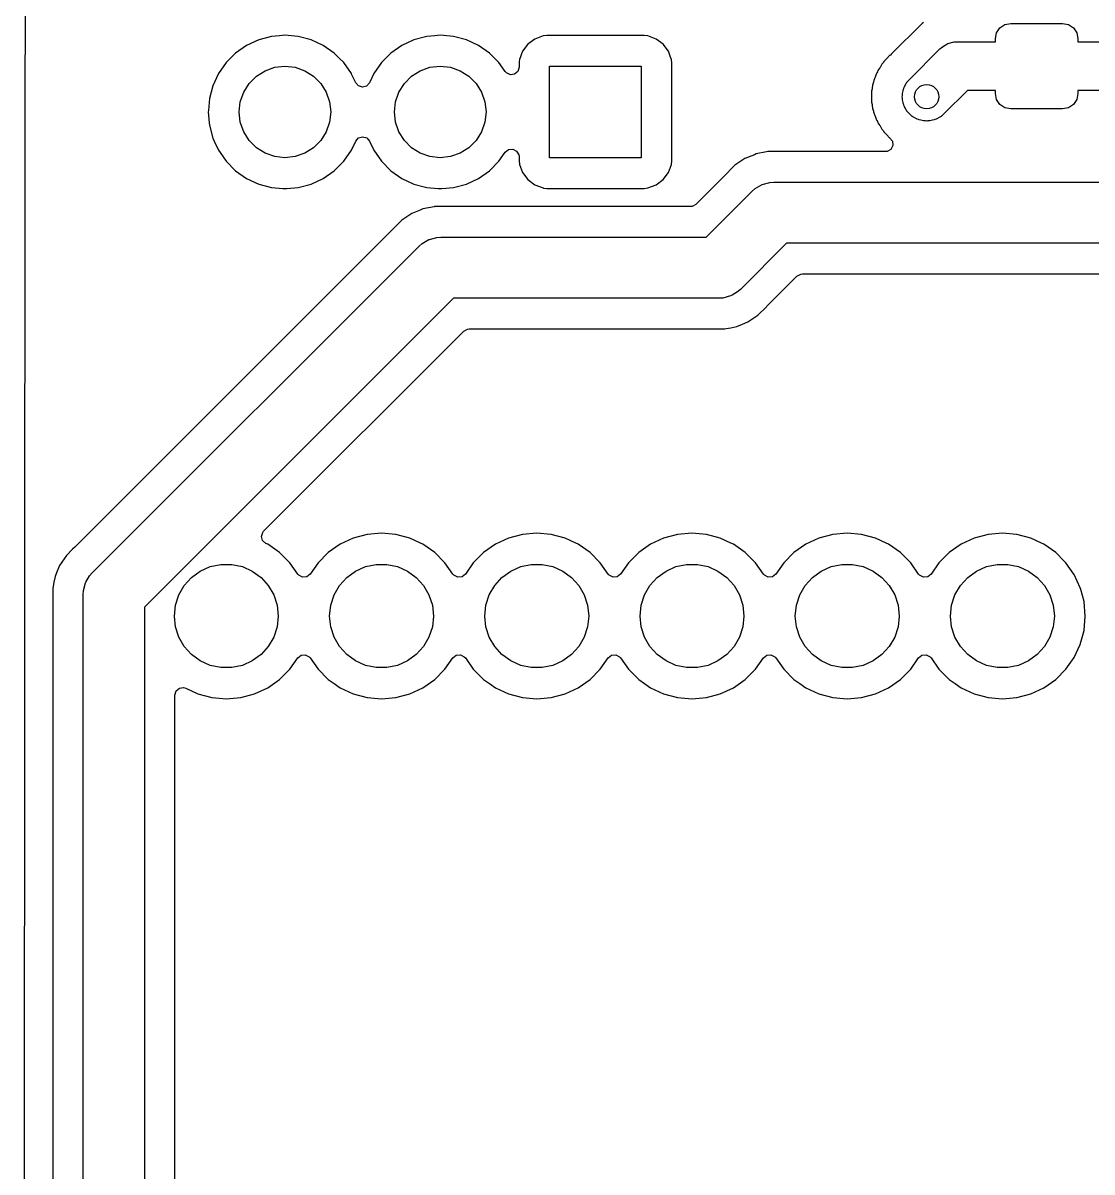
# Model space of a CAD drawing. Extents: x 0.52 to 4.07, y -3.31 to -0.61.
# Drawn here: x 0.516 to 1.205, y -1.854 to -1.114 of the extents above; entities that cross this region are included whole.
import ezdxf

# ---------------------------------------------------------------- set-up
doc = ezdxf.new("R2010")
doc.units = 0
doc.header["$MEASUREMENT"] = 0
doc.layers.add('BLACK', color=7, linetype='CONTINUOUS')

msp = doc.modelspace()

# ---------------------------------------------------------------- linework, layer by layer
at = {"layer": 'BLACK', "linetype": 'CONTINUOUS'}
for p, q in [((0.51778, -1.17126), (0.51792, -0.97126)), ((1.09551, -1.11419), (1.0756, -1.1341)), ((1.09628, -1.11368), (1.09551, -1.11419)), ((1.14347, -1.12025), (1.1456, -1.11706)), ((1.1456, -1.11706), (1.14879, -1.11492)), ((1.14879, -1.11492), (1.15256, -1.11417)), ((1.15256, -1.11417), (1.18602, -1.11417)), ((1.18602, -1.11417), (1.18979, -1.11492)), ((1.18979, -1.11492), (1.19298, -1.11706)), ((1.19298, -1.11706), (1.19512, -1.12025)), ((0.66814, -1.12482), (0.66033, -1.12846)), ((0.67646, -1.12259), (0.66814, -1.12482)), ((0.66814, -1.12482), (0.66814, -1.12482)), ((0.68156, -1.12214), (0.67646, -1.12259)), ((0.67646, -1.12259), (0.67646, -1.12259)), ((0.68504, -1.12184), (0.68156, -1.12214)), ((0.69362, -1.12259), (0.68504, -1.12184)), ((0.68504, -1.12184), (0.68504, -1.12184)), ((0.70194, -1.12482), (0.69362, -1.12259)), ((0.70556, -1.12651), (0.70194, -1.12482)), ((0.70194, -1.12482), (0.70194, -1.12482)), ((0.70194, -1.12482), (0.70194, -1.12482)), ((0.76814, -1.12482), (0.76033, -1.12846)), ((0.77646, -1.12259), (0.76814, -1.12482)), ((0.76814, -1.12482), (0.76814, -1.12482)), ((0.78156, -1.12214), (0.77646, -1.12259)), ((0.77646, -1.12259), (0.77646, -1.12259)), ((0.78504, -1.12184), (0.78156, -1.12214)), ((0.79362, -1.12259), (0.78504, -1.12184)), ((0.78504, -1.12184), (0.78504, -1.12184)), ((0.80194, -1.12482), (0.79362, -1.12259)), ((0.80556, -1.12651), (0.80194, -1.12482)), ((0.80194, -1.12482), (0.80194, -1.12482)), ((0.80194, -1.12482), (0.80194, -1.12482)), ((0.84597, -1.12426), (0.84144, -1.12766)), ((0.85128, -1.12228), (0.84597, -1.12426)), ((0.84597, -1.12426), (0.84597, -1.12426)), ((0.85363, -1.12203), (0.85128, -1.12228)), ((0.91645, -1.12203), (0.85363, -1.12203)), ((0.85363, -1.12203), (0.85363, -1.12203)), ((0.9188, -1.12228), (0.91645, -1.12203)), ((0.91645, -1.12203), (0.91645, -1.12203)), ((0.91645, -1.12203), (0.91645, -1.12203)), ((0.91645, -1.12203), (0.91645, -1.12203)), ((0.92411, -1.12426), (0.9188, -1.12228)), ((0.9188, -1.12228), (0.9188, -1.12228)), ((0.92864, -1.12766), (0.92411, -1.12426)), ((0.92411, -1.12426), (0.92411, -1.12426)), ((1.14272, -1.12402), (1.14347, -1.12025)), ((1.14272, -1.12598), (1.14272, -1.12402)), ((1.19512, -1.12025), (1.19587, -1.12402)), ((1.19587, -1.12402), (1.19587, -1.12598)), ((0.66033, -1.12846), (0.65327, -1.1334)), ((0.66033, -1.12846), (0.66033, -1.12846)), ((0.70975, -1.12846), (0.70556, -1.12651)), ((0.71681, -1.1334), (0.70975, -1.12846)), ((0.70975, -1.12846), (0.70975, -1.12846)), ((0.70975, -1.12846), (0.70975, -1.12846)), ((0.76033, -1.12846), (0.75327, -1.1334)), ((0.76033, -1.12846), (0.76033, -1.12846)), ((0.80975, -1.12846), (0.80556, -1.12651)), ((0.81681, -1.1334), (0.80975, -1.12846)), ((0.80975, -1.12846), (0.80975, -1.12846)), ((0.80975, -1.12846), (0.80975, -1.12846)), ((0.83804, -1.13219), (0.83606, -1.1375)), ((0.84144, -1.12766), (0.83804, -1.13219)), ((0.83804, -1.13219), (0.83804, -1.13219)), ((0.84144, -1.12766), (0.84144, -1.12766)), ((0.93204, -1.13219), (0.92864, -1.12766)), ((0.92864, -1.12766), (0.92864, -1.12766)), ((0.93343, -1.13591), (0.93204, -1.13219)), ((0.93204, -1.13219), (0.93204, -1.13219)), ((1.08729, -1.15028), (1.10697, -1.1306)), ((1.10697, -1.1306), (1.10852, -1.12924)), ((1.10852, -1.12924), (1.11208, -1.12718)), ((1.11208, -1.12718), (1.11605, -1.12612)), ((1.11605, -1.12612), (1.11811, -1.12598)), ((1.11811, -1.12598), (1.14272, -1.12598)), ((1.19587, -1.12598), (1.22931, -1.12598)), ((0.64718, -1.13949), (0.64224, -1.14655)), ((0.65327, -1.1334), (0.64718, -1.13949)), ((0.71998, -1.13658), (0.71681, -1.1334)), ((0.7229, -1.13949), (0.71998, -1.13658)), ((0.72784, -1.14655), (0.7229, -1.13949)), ((0.74718, -1.13949), (0.74224, -1.14655)), ((0.75327, -1.1334), (0.74718, -1.13949)), ((0.81998, -1.13658), (0.81681, -1.1334)), ((0.8229, -1.13949), (0.81998, -1.13658)), ((0.82693, -1.14525), (0.8229, -1.13949)), ((0.83592, -1.13882), (0.83581, -1.13985)), ((0.83581, -1.13985), (0.83581, -1.13985)), ((0.83581, -1.13985), (0.83581, -1.14245)), ((0.83606, -1.1375), (0.83592, -1.13882)), ((0.93402, -1.1375), (0.93343, -1.13591)), ((0.93427, -1.13985), (0.93402, -1.1375)), ((0.93427, -1.20267), (0.93427, -1.13985)), ((1.07013, -1.13986), (1.06959, -1.14046)), ((1.07056, -1.1393), (1.07013, -1.13986)), ((1.07089, -1.13882), (1.07056, -1.1393)), ((1.07261, -1.13709), (1.07089, -1.13882)), ((1.07089, -1.13882), (1.07089, -1.13882)), ((1.07279, -1.13691), (1.07261, -1.13709)), ((1.07457, -1.13493), (1.07279, -1.13691)), ((1.07502, -1.1346), (1.07457, -1.13493)), ((1.07457, -1.13493), (1.07457, -1.13493)), ((1.0756, -1.1341), (1.07502, -1.1346)), ((0.64224, -1.14655), (0.6386, -1.15436)), ((0.64224, -1.14655), (0.64224, -1.14655)), ((0.66663, -1.14817), (0.67223, -1.14466)), ((0.67223, -1.14466), (0.67847, -1.14247)), ((0.67847, -1.14247), (0.68504, -1.14173)), ((0.68504, -1.14173), (0.69161, -1.14247)), ((0.69161, -1.14247), (0.69785, -1.14466)), ((0.69785, -1.14466), (0.70345, -1.14817)), ((0.72816, -1.14724), (0.72784, -1.14655)), ((0.72784, -1.14655), (0.72784, -1.14655)), ((0.72784, -1.14655), (0.72784, -1.14655)), ((0.73061, -1.1525), (0.72816, -1.14724)), ((0.74224, -1.14655), (0.73946, -1.1525)), ((0.74224, -1.14655), (0.74224, -1.14655)), ((0.76663, -1.14817), (0.77223, -1.14466)), ((0.77223, -1.14466), (0.77847, -1.14247)), ((0.77847, -1.14247), (0.78504, -1.14173)), ((0.78504, -1.14173), (0.79161, -1.14247)), ((0.79161, -1.14247), (0.79785, -1.14466)), ((0.79785, -1.14466), (0.80345, -1.14817)), ((0.82773, -1.14614), (0.82693, -1.14525)), ((0.83023, -1.14728), (0.82773, -1.14614)), ((0.83295, -1.14689), (0.83023, -1.14728)), ((0.83503, -1.14509), (0.83295, -1.14689)), ((0.83581, -1.14245), (0.83503, -1.14509)), ((0.85551, -1.20079), (0.85551, -1.14173)), ((0.85551, -1.14173), (0.91457, -1.14173)), ((0.91457, -1.14173), (0.91457, -1.20079)), ((1.06586, -1.14692), (1.0652, -1.14895)), ((1.0664, -1.14598), (1.06586, -1.14692)), ((1.06586, -1.14692), (1.06586, -1.14692)), ((1.06668, -1.14541), (1.0664, -1.14598)), ((1.06701, -1.14462), (1.06668, -1.14541)), ((1.06821, -1.14282), (1.06701, -1.14462)), ((1.06838, -1.14255), (1.06821, -1.14282)), ((1.06959, -1.14046), (1.06838, -1.14255)), ((1.06959, -1.14046), (1.06959, -1.14046)), ((0.6386, -1.15436), (0.63637, -1.16268)), ((0.6386, -1.15436), (0.6386, -1.15436)), ((0.65844, -1.15845), (0.66195, -1.15285)), ((0.66195, -1.15285), (0.66663, -1.14817)), ((0.70345, -1.14817), (0.70812, -1.15285)), ((0.70812, -1.15285), (0.71164, -1.15845)), ((0.73237, -1.15453), (0.73061, -1.1525)), ((0.735, -1.15532), (0.73237, -1.15453)), ((0.73765, -1.15457), (0.735, -1.15532)), ((0.73946, -1.1525), (0.73765, -1.15457)), ((0.75844, -1.15845), (0.76195, -1.15285)), ((0.76195, -1.15285), (0.76663, -1.14817)), ((0.80345, -1.14817), (0.80812, -1.15285)), ((0.80812, -1.15285), (0.81164, -1.15845)), ((1.06356, -1.15401), (1.06336, -1.15587)), ((1.06397, -1.15272), (1.06356, -1.15401)), ((1.06356, -1.15401), (1.06356, -1.15401)), ((1.06412, -1.15217), (1.06397, -1.15272)), ((1.06433, -1.15108), (1.06412, -1.15217)), ((1.06506, -1.14931), (1.06433, -1.15108)), ((1.06433, -1.15108), (1.06433, -1.15108)), ((1.0652, -1.14895), (1.06506, -1.14931)), ((1.08388, -1.15539), (1.08526, -1.15299)), ((1.08526, -1.15299), (1.08568, -1.15216)), ((1.08568, -1.15216), (1.08582, -1.15203)), ((1.08582, -1.15203), (1.08593, -1.15183)), ((1.08593, -1.15183), (1.08729, -1.15028)), ((0.65625, -1.16469), (0.65844, -1.15845)), ((0.71164, -1.15845), (0.71383, -1.16469)), ((0.75625, -1.16469), (0.75844, -1.15845)), ((0.81164, -1.15845), (0.81383, -1.16469)), ((1.06295, -1.15981), (1.06278, -1.16142)), ((1.06278, -1.16142), (1.06295, -1.16302)), ((1.06297, -1.1593), (1.06295, -1.15981)), ((1.06329, -1.15631), (1.06297, -1.15793)), ((1.06297, -1.15793), (1.06297, -1.1593)), ((1.06336, -1.15587), (1.06329, -1.15631)), ((1.08268, -1.16142), (1.08281, -1.16057)), ((1.08281, -1.16227), (1.08268, -1.16142)), ((1.08281, -1.15936), (1.08328, -1.15762)), ((1.08281, -1.16057), (1.08281, -1.15936)), ((1.08281, -1.16347), (1.08281, -1.16227)), ((1.08328, -1.15762), (1.08345, -1.15655)), ((1.08345, -1.15655), (1.08369, -1.15607)), ((1.08369, -1.15607), (1.08388, -1.15539)), ((1.12463, -1.15748), (1.10956, -1.17255)), ((1.14272, -1.15748), (1.12463, -1.15748)), ((1.14272, -1.15945), (1.14272, -1.15748)), ((1.14347, -1.16322), (1.14272, -1.15945)), ((1.19587, -1.15945), (1.19512, -1.16322)), ((1.22835, -1.15748), (1.19587, -1.15748)), ((1.19587, -1.15748), (1.19587, -1.15945)), ((0.63637, -1.16268), (0.6357, -1.17038)), ((0.63637, -1.16268), (0.63637, -1.16268)), ((0.65551, -1.17126), (0.65625, -1.16469)), ((0.71383, -1.16469), (0.71457, -1.17126)), ((0.75551, -1.17126), (0.75625, -1.16469)), ((0.81383, -1.16469), (0.81457, -1.17126)), ((1.06295, -1.16302), (1.06297, -1.16353)), ((1.06297, -1.16353), (1.06297, -1.16491)), ((1.06297, -1.16491), (1.06329, -1.16652)), ((1.06329, -1.16652), (1.06336, -1.16696)), ((1.06336, -1.16696), (1.06341, -1.16741)), ((1.06341, -1.16741), (1.06356, -1.16883)), ((1.06356, -1.16883), (1.06362, -1.16904)), ((1.06362, -1.16904), (1.06397, -1.17011)), ((1.08328, -1.16521), (1.08281, -1.16347)), ((1.08345, -1.16628), (1.08328, -1.16521)), ((1.08369, -1.16677), (1.08345, -1.16628)), ((1.08388, -1.16744), (1.08369, -1.16677)), ((1.08526, -1.16985), (1.08388, -1.16744)), ((1.08568, -1.17067), (1.08526, -1.16985)), ((1.1456, -1.16641), (1.14347, -1.16322)), ((1.14879, -1.16854), (1.1456, -1.16641)), ((1.15256, -1.16929), (1.14879, -1.16854)), ((1.18602, -1.16929), (1.15256, -1.16929)), ((1.18979, -1.16854), (1.18602, -1.16929)), ((1.19298, -1.16641), (1.18979, -1.16854)), ((1.19512, -1.16322), (1.19298, -1.16641)), ((0.51628, -3.30361), (0.51778, -1.17126)), ((0.6357, -1.17038), (0.63562, -1.17126)), ((0.63562, -1.17126), (0.63623, -1.17821)), ((0.65625, -1.17783), (0.65551, -1.17126)), ((0.71457, -1.17126), (0.71383, -1.17783)), ((0.75625, -1.17783), (0.75551, -1.17126)), ((0.81457, -1.17126), (0.81383, -1.17783)), ((1.06397, -1.17011), (1.06412, -1.17067)), ((1.06412, -1.17067), (1.06424, -1.17126)), ((1.06424, -1.17126), (1.06433, -1.17176)), ((1.06433, -1.17176), (1.06433, -1.17176)), ((1.06433, -1.17176), (1.06506, -1.17352)), ((1.06506, -1.17352), (1.0652, -1.17388)), ((1.0652, -1.17388), (1.06586, -1.17592)), ((1.06586, -1.17592), (1.0664, -1.17685)), ((1.0664, -1.17685), (1.06668, -1.17743)), ((1.08582, -1.17081), (1.08568, -1.17067)), ((1.08593, -1.171), (1.08582, -1.17081)), ((1.08884, -1.17391), (1.08593, -1.171)), ((1.08904, -1.17403), (1.08884, -1.17391)), ((1.08917, -1.17416), (1.08904, -1.17403)), ((1.08999, -1.17458), (1.08917, -1.17416)), ((1.0924, -1.17597), (1.08999, -1.17458)), ((1.09307, -1.17615), (1.0924, -1.17597)), ((1.09356, -1.17639), (1.09307, -1.17615)), ((1.09463, -1.17656), (1.09356, -1.17639)), ((1.09637, -1.17703), (1.09463, -1.17656)), ((1.09757, -1.17703), (1.09637, -1.17703)), ((1.09843, -1.17717), (1.09757, -1.17703)), ((1.09928, -1.17703), (1.09843, -1.17717)), ((1.10048, -1.17703), (1.09928, -1.17703)), ((1.10222, -1.17656), (1.10048, -1.17703)), ((1.10329, -1.17639), (1.10222, -1.17656)), ((1.10378, -1.17615), (1.10329, -1.17639)), ((1.10445, -1.17597), (1.10378, -1.17615)), ((1.10686, -1.17458), (1.10445, -1.17597)), ((1.10768, -1.17416), (1.10686, -1.17458)), ((1.10781, -1.17403), (1.10768, -1.17416)), ((1.10801, -1.17391), (1.10781, -1.17403)), ((1.10956, -1.17255), (1.10801, -1.17391)), ((0.63623, -1.17821), (0.63637, -1.17984)), ((0.63637, -1.17984), (0.63637, -1.17984)), ((0.63637, -1.17984), (0.6386, -1.18816)), ((0.65844, -1.18407), (0.65625, -1.17783)), ((0.66195, -1.18967), (0.65844, -1.18407)), ((0.71164, -1.18407), (0.70812, -1.18967)), ((0.71383, -1.17783), (0.71164, -1.18407)), ((0.75844, -1.18407), (0.75625, -1.17783)), ((0.76195, -1.18967), (0.75844, -1.18407)), ((0.81164, -1.18407), (0.80812, -1.18967)), ((0.81383, -1.17783), (0.81164, -1.18407)), ((1.06668, -1.17743), (1.06701, -1.17821)), ((1.06701, -1.17821), (1.06701, -1.17821)), ((1.06701, -1.17821), (1.06821, -1.18002)), ((1.06821, -1.18002), (1.06838, -1.18029)), ((1.06838, -1.18029), (1.06959, -1.18237)), ((1.06959, -1.18237), (1.07013, -1.18298)), ((1.07013, -1.18298), (1.07056, -1.18353)), ((1.07056, -1.18353), (1.07089, -1.18402)), ((1.07089, -1.18402), (1.07261, -1.18574)), ((0.6386, -1.18816), (0.6386, -1.18816)), ((0.6386, -1.18816), (0.6386, -1.18816)), ((0.6386, -1.18816), (0.63946, -1.19002)), ((0.63946, -1.19002), (0.64224, -1.19597)), ((0.66663, -1.19435), (0.66195, -1.18967)), ((0.70812, -1.18967), (0.70345, -1.19435)), ((0.72784, -1.19597), (0.73061, -1.19002)), ((0.73061, -1.19002), (0.73243, -1.18795)), ((0.73243, -1.18795), (0.73508, -1.1872)), ((0.73508, -1.1872), (0.73771, -1.18799)), ((0.73771, -1.18799), (0.73946, -1.19002)), ((0.73946, -1.19002), (0.74224, -1.19597)), ((0.76663, -1.19435), (0.76195, -1.18967)), ((0.80812, -1.18967), (0.80345, -1.19435)), ((1.07261, -1.18574), (1.07279, -1.18592)), ((1.07279, -1.18592), (1.07457, -1.18791)), ((1.07457, -1.18791), (1.0747, -1.188)), ((1.0747, -1.188), (1.07475, -1.18807)), ((1.07475, -1.18807), (1.07476, -1.18808)), ((1.07476, -1.18808), (1.07476, -1.18808)), ((1.07476, -1.18808), (1.07638, -1.19018)), ((1.07638, -1.19018), (1.07661, -1.19292)), ((0.64224, -1.19597), (0.64323, -1.19738)), ((0.64323, -1.19738), (0.64718, -1.20303)), ((0.67223, -1.19786), (0.66663, -1.19435)), ((0.67847, -1.20005), (0.67223, -1.19786)), ((0.69785, -1.19786), (0.69161, -1.20005)), ((0.70345, -1.19435), (0.69785, -1.19786)), ((0.7229, -1.20303), (0.72784, -1.19597)), ((0.74224, -1.19597), (0.74718, -1.20303)), ((0.77223, -1.19786), (0.76663, -1.19435)), ((0.77847, -1.20005), (0.77223, -1.19786)), ((0.79785, -1.19786), (0.79161, -1.20005)), ((0.80345, -1.19435), (0.79785, -1.19786)), ((0.8229, -1.20303), (0.82693, -1.19727)), ((0.82693, -1.19727), (0.82907, -1.19556)), ((0.82907, -1.19556), (0.83181, -1.19527)), ((0.83181, -1.19527), (0.83427, -1.19651)), ((0.83427, -1.19651), (0.83566, -1.19888)), ((0.83566, -1.19888), (0.83581, -1.20007)), ((0.98742, -1.1988), (0.98134, -1.20131)), ((0.98851, -1.19834), (0.98742, -1.1988)), ((0.98742, -1.1988), (0.98742, -1.1988)), ((0.99517, -1.19702), (0.98851, -1.19834)), ((0.98851, -1.19834), (0.98851, -1.19834)), ((0.99612, -1.19683), (0.99517, -1.19702)), ((0.99517, -1.19702), (0.99517, -1.19702)), ((1.07183, -1.19683), (0.99612, -1.19683)), ((1.07293, -1.1967), (1.07183, -1.19683)), ((1.07533, -1.19535), (1.07293, -1.1967)), ((1.07661, -1.19292), (1.07533, -1.19535)), ((0.64718, -1.20303), (0.65327, -1.20912)), ((0.68504, -1.20079), (0.67847, -1.20005)), ((0.69161, -1.20005), (0.68504, -1.20079)), ((0.71681, -1.20912), (0.7229, -1.20303)), ((0.74718, -1.20303), (0.75327, -1.20912)), ((0.78504, -1.20079), (0.77847, -1.20005)), ((0.79161, -1.20005), (0.78504, -1.20079)), ((0.81681, -1.20912), (0.8229, -1.20303)), ((0.83581, -1.20007), (0.83581, -1.20267)), ((0.83581, -1.20267), (0.83581, -1.20267)), ((0.83581, -1.20267), (0.83606, -1.20502)), ((0.83606, -1.20502), (0.83804, -1.21033)), ((0.91457, -1.20079), (0.85551, -1.20079)), ((0.93204, -1.21033), (0.93402, -1.20502)), ((0.93402, -1.20502), (0.93427, -1.20267)), ((0.97489, -1.20562), (0.97274, -1.20777)), ((0.98134, -1.20131), (0.97489, -1.20562)), ((0.98134, -1.20131), (0.98134, -1.20131)), ((0.65327, -1.20912), (0.66033, -1.21406)), ((0.66033, -1.21406), (0.66814, -1.2177)), ((0.70194, -1.2177), (0.70975, -1.21406)), ((0.70975, -1.21406), (0.71681, -1.20912)), ((0.75327, -1.20912), (0.76033, -1.21406)), ((0.76033, -1.21406), (0.76814, -1.2177)), ((0.80194, -1.2177), (0.80975, -1.21406)), ((0.80975, -1.21406), (0.81681, -1.20912)), ((0.83804, -1.21033), (0.83804, -1.21033)), ((0.83804, -1.21033), (0.84144, -1.21486)), ((0.92864, -1.21486), (0.93204, -1.21033)), ((0.9694, -1.21111), (0.94968, -1.23083)), ((0.97274, -1.20777), (0.9694, -1.21111)), ((0.9694, -1.21111), (0.9694, -1.21111)), ((0.66814, -1.2177), (0.67646, -1.21993)), ((0.67646, -1.21993), (0.68366, -1.22056)), ((0.68366, -1.22056), (0.68504, -1.22068)), ((0.68504, -1.22068), (0.68615, -1.22058)), ((0.68504, -1.22068), (0.68504, -1.22068)), ((0.68504, -1.22068), (0.68504, -1.22068)), ((0.68615, -1.22058), (0.69362, -1.21993)), ((0.69362, -1.21993), (0.70194, -1.2177)), ((0.76814, -1.2177), (0.77646, -1.21993)), ((0.77646, -1.21993), (0.78366, -1.22056)), ((0.78366, -1.22056), (0.78504, -1.22068)), ((0.78504, -1.22068), (0.78615, -1.22058)), ((0.78504, -1.22068), (0.78504, -1.22068)), ((0.78504, -1.22068), (0.78504, -1.22068)), ((0.78615, -1.22058), (0.79362, -1.21993)), ((0.79362, -1.21993), (0.80194, -1.2177)), ((0.84144, -1.21486), (0.84144, -1.21486)), ((0.84144, -1.21486), (0.84597, -1.21826)), ((0.84597, -1.21826), (0.84597, -1.21826)), ((0.84597, -1.21826), (0.85128, -1.22024)), ((0.85128, -1.22024), (0.85128, -1.22024)), ((0.85128, -1.22024), (0.85155, -1.22027)), ((0.85155, -1.22027), (0.85363, -1.22049)), ((0.85363, -1.22049), (0.91645, -1.22049)), ((0.91645, -1.22049), (0.9188, -1.22024)), ((0.9188, -1.22024), (0.92411, -1.21826)), ((0.92411, -1.21826), (0.92864, -1.21486)), ((0.98608, -1.2223), (0.98802, -1.2206)), ((0.98802, -1.2206), (0.99247, -1.21803)), ((0.98802, -1.2206), (0.98802, -1.2206)), ((0.99247, -1.21803), (0.99743, -1.2167)), ((0.99743, -1.2167), (1, -1.21654)), ((0.99743, -1.2167), (0.99743, -1.2167)), ((1, -1.21654), (1.22931, -1.21654)), ((0.95641, -1.25197), (0.98608, -1.2223)), ((0.77212, -1.2345), (0.7667, -1.23675)), ((0.77386, -1.23378), (0.77212, -1.2345)), ((0.77212, -1.2345), (0.77212, -1.2345)), ((0.78109, -1.23234), (0.77386, -1.23378)), ((0.77386, -1.23378), (0.77386, -1.23378)), ((0.78147, -1.23226), (0.78109, -1.23234)), ((0.78109, -1.23234), (0.78109, -1.23234)), ((0.94623, -1.23226), (0.78147, -1.23226)), ((0.94727, -1.23215), (0.94623, -1.23226)), ((0.94968, -1.23083), (0.94727, -1.23215)), ((0.75781, -1.24349), (0.75476, -1.24654)), ((0.76024, -1.24106), (0.75781, -1.24349)), ((0.76669, -1.23675), (0.76024, -1.24106)), ((0.7667, -1.23675), (0.76669, -1.23675)), ((0.75476, -1.24654), (0.54969, -1.45161)), ((0.75476, -1.24654), (0.75476, -1.24654)), ((0.56088, -1.46828), (0.77143, -1.25773)), ((0.77143, -1.25773), (0.77337, -1.25604)), ((0.77337, -1.25604), (0.77782, -1.25347)), ((0.77337, -1.25604), (0.77337, -1.25604)), ((0.77782, -1.25347), (0.77825, -1.25335)), ((0.77825, -1.25335), (0.78278, -1.25214)), ((0.78278, -1.25214), (0.78535, -1.25197)), ((0.78278, -1.25214), (0.78278, -1.25214)), ((0.78535, -1.25197), (0.95641, -1.25197)), ((1.00815, -1.25591), (0.97849, -1.28557)), ((1.15846, -1.25591), (1.00815, -1.25591)), ((1.19587, -1.25591), (1.15846, -1.25591)), ((1.22931, -1.25591), (1.19587, -1.25591)), ((0.99544, -1.29648), (1.01489, -1.27704)), ((1.01489, -1.27704), (1.0173, -1.27572)), ((1.0173, -1.27572), (1.01834, -1.27561)), ((1.01834, -1.27561), (1.1565, -1.27561)), ((1.1565, -1.27561), (1.21701, -1.27561)), ((0.97655, -1.28727), (0.97314, -1.28924)), ((0.97849, -1.28557), (0.97655, -1.28727)), ((0.97655, -1.28727), (0.97655, -1.28727)), ((0.79351, -1.29134), (0.59449, -1.49036)), ((0.96457, -1.29134), (0.79351, -1.29134)), ((0.96714, -1.29117), (0.96457, -1.29134)), ((0.9721, -1.28984), (0.96714, -1.29117)), ((0.96714, -1.29117), (0.96714, -1.29117)), ((0.97314, -1.28924), (0.9721, -1.28984)), ((0.98322, -1.30656), (0.98968, -1.30225)), ((0.98968, -1.30225), (0.99516, -1.29676)), ((0.99516, -1.29676), (0.99544, -1.29648)), ((0.99516, -1.29676), (0.99516, -1.29676)), ((0.99544, -1.29648), (0.99544, -1.29648)), ((0.96921, -1.31089), (0.97225, -1.31029)), ((0.97225, -1.31029), (0.97606, -1.30953)), ((0.97606, -1.30953), (0.97986, -1.30796)), ((0.97986, -1.30796), (0.98322, -1.30656)), ((0.67132, -1.44139), (0.80024, -1.31247)), ((0.80024, -1.31247), (0.80265, -1.31115)), ((0.80265, -1.31115), (0.80369, -1.31104)), ((0.80369, -1.31104), (0.96845, -1.31104)), ((0.96845, -1.31104), (0.96921, -1.31089)), ((0.66989, -1.44481), (0.67068, -1.44217)), ((0.67068, -1.44217), (0.67132, -1.44139)), ((0.73798, -1.4435), (0.72899, -1.44591)), ((0.74724, -1.44269), (0.73798, -1.4435)), ((0.73798, -1.4435), (0.73798, -1.4435)), ((0.75651, -1.4435), (0.74724, -1.44269)), ((0.74724, -1.44269), (0.74724, -1.44269)), ((0.7655, -1.44591), (0.75651, -1.4435)), ((0.75651, -1.4435), (0.75651, -1.4435)), ((0.83798, -1.4435), (0.82899, -1.44591)), ((0.84724, -1.44269), (0.83798, -1.4435)), ((0.83798, -1.4435), (0.83798, -1.4435)), ((0.85651, -1.4435), (0.84724, -1.44269)), ((0.84724, -1.44269), (0.84724, -1.44269)), ((0.8655, -1.44591), (0.85651, -1.4435)), ((0.85651, -1.4435), (0.85651, -1.4435)), ((0.93798, -1.4435), (0.92899, -1.44591)), ((0.94724, -1.44269), (0.93798, -1.4435)), ((0.93798, -1.4435), (0.93798, -1.4435)), ((0.95651, -1.4435), (0.94724, -1.44269)), ((0.94724, -1.44269), (0.94724, -1.44269)), ((0.9655, -1.44591), (0.95651, -1.4435)), ((0.95651, -1.4435), (0.95651, -1.4435)), ((1.03798, -1.4435), (1.02899, -1.44591)), ((1.04724, -1.44269), (1.03798, -1.4435)), ((1.03798, -1.4435), (1.03798, -1.4435)), ((1.05651, -1.4435), (1.04724, -1.44269)), ((1.04724, -1.44269), (1.04724, -1.44269)), ((1.0655, -1.44591), (1.05651, -1.4435)), ((1.05651, -1.4435), (1.05651, -1.4435)), ((1.13798, -1.4435), (1.12899, -1.44591)), ((1.14724, -1.44269), (1.13798, -1.4435)), ((1.13798, -1.4435), (1.13798, -1.4435)), ((1.15651, -1.4435), (1.14724, -1.44269)), ((1.14724, -1.44269), (1.14724, -1.44269)), ((1.1655, -1.44591), (1.15651, -1.4435)), ((1.15651, -1.4435), (1.15651, -1.4435)), ((0.67064, -1.44745), (0.66989, -1.44481)), ((0.67271, -1.44927), (0.67064, -1.44745)), ((0.67393, -1.44984), (0.67271, -1.44927)), ((0.68155, -1.45518), (0.67393, -1.44984)), ((0.67393, -1.44984), (0.67393, -1.44984)), ((0.72056, -1.44984), (0.71294, -1.45518)), ((0.72899, -1.44591), (0.72056, -1.44984)), ((0.72056, -1.44984), (0.72056, -1.44984)), ((0.72899, -1.44591), (0.72899, -1.44591)), ((0.77231, -1.44909), (0.7655, -1.44591)), ((0.7655, -1.44591), (0.7655, -1.44591)), ((0.7655, -1.44591), (0.7655, -1.44591)), ((0.77393, -1.44984), (0.77231, -1.44909)), ((0.78155, -1.45518), (0.77393, -1.44984)), ((0.77393, -1.44984), (0.77393, -1.44984)), ((0.82056, -1.44984), (0.81294, -1.45518)), ((0.82899, -1.44591), (0.82056, -1.44984)), ((0.82056, -1.44984), (0.82056, -1.44984)), ((0.82899, -1.44591), (0.82899, -1.44591)), ((0.87231, -1.44909), (0.8655, -1.44591)), ((0.8655, -1.44591), (0.8655, -1.44591)), ((0.8655, -1.44591), (0.8655, -1.44591)), ((0.87393, -1.44984), (0.87231, -1.44909)), ((0.88155, -1.45518), (0.87393, -1.44984)), ((0.87393, -1.44984), (0.87393, -1.44984)), ((0.92056, -1.44984), (0.91294, -1.45518)), ((0.92899, -1.44591), (0.92056, -1.44984)), ((0.92056, -1.44984), (0.92056, -1.44984)), ((0.92899, -1.44591), (0.92899, -1.44591)), ((0.97231, -1.44909), (0.9655, -1.44591)), ((0.9655, -1.44591), (0.9655, -1.44591)), ((0.9655, -1.44591), (0.9655, -1.44591)), ((0.97393, -1.44984), (0.97231, -1.44909)), ((0.98155, -1.45518), (0.97393, -1.44984)), ((0.97393, -1.44984), (0.97393, -1.44984)), ((1.02056, -1.44984), (1.01294, -1.45518)), ((1.02899, -1.44591), (1.02056, -1.44984)), ((1.02056, -1.44984), (1.02056, -1.44984)), ((1.02899, -1.44591), (1.02899, -1.44591)), ((1.07231, -1.44909), (1.0655, -1.44591)), ((1.0655, -1.44591), (1.0655, -1.44591)), ((1.0655, -1.44591), (1.0655, -1.44591)), ((1.07393, -1.44984), (1.07231, -1.44909)), ((1.08155, -1.45518), (1.07393, -1.44984)), ((1.07393, -1.44984), (1.07393, -1.44984)), ((1.12056, -1.44984), (1.11294, -1.45518)), ((1.12899, -1.44591), (1.12056, -1.44984)), ((1.12056, -1.44984), (1.12056, -1.44984)), ((1.12899, -1.44591), (1.12899, -1.44591)), ((1.17231, -1.44909), (1.1655, -1.44591)), ((1.1655, -1.44591), (1.1655, -1.44591)), ((1.1655, -1.44591), (1.1655, -1.44591)), ((1.17393, -1.44984), (1.17231, -1.44909)), ((1.18155, -1.45518), (1.17393, -1.44984)), ((1.17393, -1.44984), (1.17393, -1.44984)), ((0.54421, -1.45709), (0.5399, -1.46355)), ((0.54824, -1.45306), (0.54421, -1.45709)), ((0.54969, -1.45161), (0.54824, -1.45306)), ((0.54969, -1.45161), (0.54969, -1.45161)), ((0.68813, -1.46176), (0.68155, -1.45518)), ((0.68155, -1.45518), (0.68155, -1.45518)), ((0.71294, -1.45518), (0.70636, -1.46176)), ((0.78813, -1.46176), (0.78155, -1.45518)), ((0.78155, -1.45518), (0.78155, -1.45518)), ((0.81294, -1.45518), (0.80636, -1.46176)), ((0.88813, -1.46176), (0.88155, -1.45518)), ((0.88155, -1.45518), (0.88155, -1.45518)), ((0.91294, -1.45518), (0.90636, -1.46176)), ((0.98813, -1.46176), (0.98155, -1.45518)), ((0.98155, -1.45518), (0.98155, -1.45518)), ((1.01294, -1.45518), (1.00636, -1.46176)), ((1.08813, -1.46176), (1.08155, -1.45518)), ((1.08155, -1.45518), (1.08155, -1.45518)), ((1.11294, -1.45518), (1.10636, -1.46176)), ((1.18709, -1.46071), (1.18155, -1.45518)), ((1.18155, -1.45518), (1.18155, -1.45518)), ((0.5399, -1.46355), (0.53791, -1.46833)), ((0.63051, -1.46708), (0.6369, -1.46424)), ((0.6369, -1.46424), (0.64375, -1.46278)), ((0.64375, -1.46278), (0.65074, -1.46278)), ((0.65074, -1.46278), (0.65759, -1.46424)), ((0.65759, -1.46424), (0.66398, -1.46708)), ((0.69325, -1.46906), (0.68813, -1.46176)), ((0.70636, -1.46176), (0.70124, -1.46906)), ((0.73051, -1.46708), (0.7369, -1.46424)), ((0.7369, -1.46424), (0.74375, -1.46278)), ((0.74375, -1.46278), (0.75074, -1.46278)), ((0.75074, -1.46278), (0.75759, -1.46424)), ((0.75759, -1.46424), (0.76398, -1.46708)), ((0.79325, -1.46906), (0.78813, -1.46176)), ((0.80636, -1.46176), (0.80124, -1.46906)), ((0.83051, -1.46708), (0.8369, -1.46424)), ((0.8369, -1.46424), (0.84375, -1.46278)), ((0.84375, -1.46278), (0.85074, -1.46278)), ((0.85074, -1.46278), (0.85759, -1.46424)), ((0.85759, -1.46424), (0.86398, -1.46708)), ((0.89325, -1.46906), (0.88813, -1.46176)), ((0.90636, -1.46176), (0.90124, -1.46906)), ((0.93051, -1.46708), (0.9369, -1.46424)), ((0.9369, -1.46424), (0.94375, -1.46278)), ((0.94375, -1.46278), (0.95074, -1.46278)), ((0.95074, -1.46278), (0.95759, -1.46424)), ((0.95759, -1.46424), (0.96398, -1.46708)), ((0.99325, -1.46906), (0.98813, -1.46176)), ((1.00636, -1.46176), (1.00124, -1.46906)), ((1.03051, -1.46708), (1.0369, -1.46424)), ((1.0369, -1.46424), (1.04375, -1.46278)), ((1.04375, -1.46278), (1.05074, -1.46278)), ((1.05074, -1.46278), (1.05759, -1.46424)), ((1.05759, -1.46424), (1.06398, -1.46708)), ((1.09325, -1.46906), (1.08813, -1.46176)), ((1.10636, -1.46176), (1.10124, -1.46906)), ((1.13051, -1.46708), (1.1369, -1.46424)), ((1.1369, -1.46424), (1.14375, -1.46278)), ((1.14375, -1.46278), (1.15074, -1.46278)), ((1.15074, -1.46278), (1.15759, -1.46424)), ((1.15759, -1.46424), (1.16398, -1.46708)), ((1.18813, -1.46176), (1.18709, -1.46071)), ((1.19326, -1.46909), (1.18813, -1.46176)), ((0.53693, -1.47071), (0.53621, -1.4743)), ((0.53791, -1.46833), (0.53693, -1.47071)), ((0.53693, -1.47071), (0.53693, -1.47071)), ((0.55683, -1.4743), (0.55919, -1.47022)), ((0.55919, -1.47022), (0.56088, -1.46828)), ((0.55919, -1.47022), (0.55919, -1.47022)), ((0.62017, -1.47639), (0.62485, -1.47119)), ((0.62485, -1.47119), (0.63051, -1.46708)), ((0.66398, -1.46708), (0.66964, -1.47119)), ((0.66964, -1.47119), (0.67432, -1.47639)), ((0.6939, -1.46982), (0.69325, -1.46906)), ((0.69636, -1.47106), (0.6939, -1.46982)), ((0.69909, -1.47078), (0.69636, -1.47106)), ((0.70124, -1.46906), (0.69909, -1.47078)), ((0.72017, -1.47639), (0.72485, -1.47119)), ((0.72485, -1.47119), (0.73051, -1.46708)), ((0.76398, -1.46708), (0.76964, -1.47119)), ((0.76964, -1.47119), (0.77432, -1.47639)), ((0.7939, -1.46982), (0.79325, -1.46906)), ((0.79636, -1.47106), (0.7939, -1.46982)), ((0.79909, -1.47078), (0.79636, -1.47106)), ((0.80124, -1.46906), (0.79909, -1.47078)), ((0.82017, -1.47639), (0.82485, -1.47119)), ((0.82485, -1.47119), (0.83051, -1.46708)), ((0.86398, -1.46708), (0.86964, -1.47119)), ((0.86964, -1.47119), (0.87432, -1.47639)), ((0.8939, -1.46982), (0.89325, -1.46906)), ((0.89636, -1.47106), (0.8939, -1.46982)), ((0.89909, -1.47078), (0.89636, -1.47106)), ((0.90124, -1.46906), (0.89909, -1.47078)), ((0.92017, -1.47639), (0.92485, -1.47119)), ((0.92485, -1.47119), (0.93051, -1.46708)), ((0.96398, -1.46708), (0.96964, -1.47119)), ((0.96964, -1.47119), (0.97432, -1.47639)), ((0.9939, -1.46982), (0.99325, -1.46906)), ((0.99636, -1.47106), (0.9939, -1.46982)), ((0.99909, -1.47078), (0.99636, -1.47106)), ((1.00124, -1.46906), (0.99909, -1.47078)), ((1.02017, -1.47639), (1.02485, -1.47119)), ((1.02485, -1.47119), (1.03051, -1.46708)), ((1.06398, -1.46708), (1.06964, -1.47119)), ((1.06964, -1.47119), (1.07432, -1.47639)), ((1.0939, -1.46982), (1.09325, -1.46906)), ((1.09636, -1.47106), (1.0939, -1.46982)), ((1.09909, -1.47078), (1.09636, -1.47106)), ((1.10124, -1.46906), (1.09909, -1.47078)), ((1.12017, -1.47639), (1.12485, -1.47119)), ((1.12485, -1.47119), (1.13051, -1.46708)), ((1.16398, -1.46708), (1.16964, -1.47119)), ((1.16964, -1.47119), (1.17432, -1.47639)), ((1.19347, -1.46938), (1.19326, -1.46909)), ((1.1974, -1.47781), (1.19347, -1.46938)), ((0.53621, -1.4743), (0.53541, -1.47832)), ((0.53541, -1.47832), (0.53541, -3.22435)), ((0.53621, -1.4743), (0.53621, -1.4743)), ((0.55512, -1.4822), (0.55529, -1.47963)), ((0.55529, -1.47963), (0.55662, -1.47467)), ((0.55529, -1.47963), (0.55529, -1.47963)), ((0.55662, -1.47467), (0.55683, -1.4743)), ((0.61667, -1.48245), (0.62017, -1.47639)), ((0.67432, -1.47639), (0.67782, -1.48245)), ((0.71667, -1.48245), (0.72017, -1.47639)), ((0.77432, -1.47639), (0.77782, -1.48245)), ((0.81667, -1.48245), (0.82017, -1.47639)), ((0.87432, -1.47639), (0.87782, -1.48245)), ((0.91667, -1.48245), (0.92017, -1.47639)), ((0.97432, -1.47639), (0.97782, -1.48245)), ((1.01667, -1.48245), (1.02017, -1.47639)), ((1.07432, -1.47639), (1.07782, -1.48245)), ((1.11667, -1.48245), (1.12017, -1.47639)), ((1.17432, -1.47639), (1.17782, -1.48245)), ((1.1977, -1.47894), (1.1974, -1.47781)), ((1.1974, -1.47781), (1.1974, -1.47781)), ((1.1974, -1.47781), (1.1974, -1.47781)), ((1.19981, -1.48679), (1.1977, -1.47894)), ((0.55512, -3.22047), (0.55512, -1.4822)), ((0.61451, -1.48911), (0.61667, -1.48245)), ((0.67782, -1.48245), (0.67998, -1.48911)), ((0.71451, -1.48911), (0.71667, -1.48245)), ((0.77782, -1.48245), (0.77998, -1.48911)), ((0.81451, -1.48911), (0.81667, -1.48245)), ((0.87782, -1.48245), (0.87998, -1.48911)), ((0.91451, -1.48911), (0.91667, -1.48245)), ((0.97782, -1.48245), (0.97998, -1.48911)), ((1.01451, -1.48911), (1.01667, -1.48245)), ((1.07782, -1.48245), (1.07998, -1.48911)), ((1.11451, -1.48911), (1.11667, -1.48245)), ((1.17782, -1.48245), (1.17998, -1.48911)), ((1.20062, -1.49606), (1.19981, -1.48679)), ((0.59449, -1.49036), (0.59449, -3.21232)), ((0.61378, -1.49606), (0.61451, -1.48911)), ((0.67998, -1.48911), (0.68071, -1.49606)), ((0.71378, -1.49606), (0.71451, -1.48911)), ((0.77998, -1.48911), (0.78071, -1.49606)), ((0.81378, -1.49606), (0.81451, -1.48911)), ((0.87998, -1.48911), (0.88071, -1.49606)), ((0.91378, -1.49606), (0.91451, -1.48911)), ((0.97998, -1.48911), (0.98071, -1.49606)), ((1.01378, -1.49606), (1.01451, -1.48911)), ((1.07998, -1.48911), (1.08071, -1.49606)), ((1.11378, -1.49606), (1.11451, -1.48911)), ((1.17998, -1.48911), (1.18071, -1.49606)), ((0.61451, -1.50302), (0.61378, -1.49606)), ((0.61667, -1.50967), (0.61451, -1.50302)), ((0.67998, -1.50302), (0.67782, -1.50967)), ((0.68071, -1.49606), (0.67998, -1.50302)), ((0.71451, -1.50302), (0.71378, -1.49606)), ((0.71667, -1.50967), (0.71451, -1.50302)), ((0.77998, -1.50302), (0.77782, -1.50967)), ((0.78071, -1.49606), (0.77998, -1.50302)), ((0.81451, -1.50302), (0.81378, -1.49606)), ((0.81667, -1.50967), (0.81451, -1.50302)), ((0.87998, -1.50302), (0.87782, -1.50967)), ((0.88071, -1.49606), (0.87998, -1.50302)), ((0.91451, -1.50302), (0.91378, -1.49606)), ((0.91667, -1.50967), (0.91451, -1.50302)), ((0.97998, -1.50302), (0.97782, -1.50967)), ((0.98071, -1.49606), (0.97998, -1.50302)), ((1.01451, -1.50302), (1.01378, -1.49606)), ((1.01667, -1.50967), (1.01451, -1.50302)), ((1.07998, -1.50302), (1.07782, -1.50967)), ((1.08071, -1.49606), (1.07998, -1.50302)), ((1.11451, -1.50302), (1.11378, -1.49606)), ((1.11667, -1.50967), (1.11451, -1.50302)), ((1.17998, -1.50302), (1.17782, -1.50967)), ((1.18071, -1.49606), (1.17998, -1.50302)), ((1.19981, -1.50533), (1.20062, -1.49606)), ((0.62017, -1.51573), (0.61667, -1.50967)), ((0.67782, -1.50967), (0.67432, -1.51573)), ((0.72017, -1.51573), (0.71667, -1.50967)), ((0.77782, -1.50967), (0.77432, -1.51573)), ((0.82017, -1.51573), (0.81667, -1.50967)), ((0.87782, -1.50967), (0.87432, -1.51573)), ((0.92017, -1.51573), (0.91667, -1.50967)), ((0.97782, -1.50967), (0.97432, -1.51573)), ((1.02017, -1.51573), (1.01667, -1.50967)), ((1.07782, -1.50967), (1.07432, -1.51573)), ((1.12017, -1.51573), (1.11667, -1.50967)), ((1.17782, -1.50967), (1.17432, -1.51573)), ((1.1974, -1.51432), (1.19981, -1.50533)), ((0.62485, -1.52093), (0.62017, -1.51573)), ((0.67432, -1.51573), (0.66964, -1.52093)), ((0.72485, -1.52093), (0.72017, -1.51573)), ((0.77432, -1.51573), (0.76964, -1.52093)), ((0.82485, -1.52093), (0.82017, -1.51573)), ((0.87432, -1.51573), (0.86964, -1.52093)), ((0.92485, -1.52093), (0.92017, -1.51573)), ((0.97432, -1.51573), (0.96964, -1.52093)), ((1.02485, -1.52093), (1.02017, -1.51573)), ((1.07432, -1.51573), (1.06964, -1.52093)), ((1.12485, -1.52093), (1.12017, -1.51573)), ((1.17432, -1.51573), (1.16964, -1.52093)), ((1.19347, -1.52275), (1.1974, -1.51432)), ((0.63051, -1.52504), (0.62485, -1.52093)), ((0.6369, -1.52789), (0.63051, -1.52504)), ((0.66398, -1.52504), (0.65759, -1.52789)), ((0.66964, -1.52093), (0.66398, -1.52504)), ((0.68813, -1.53037), (0.69325, -1.52306)), ((0.69325, -1.52306), (0.69539, -1.52135)), ((0.69539, -1.52135), (0.69813, -1.52106)), ((0.69813, -1.52106), (0.70058, -1.5223)), ((0.70058, -1.5223), (0.70124, -1.52306)), ((0.70124, -1.52306), (0.70636, -1.53037)), ((0.73051, -1.52504), (0.72485, -1.52093)), ((0.7369, -1.52789), (0.73051, -1.52504)), ((0.76398, -1.52504), (0.75759, -1.52789)), ((0.76964, -1.52093), (0.76398, -1.52504)), ((0.78813, -1.53037), (0.79325, -1.52306)), ((0.79325, -1.52306), (0.79539, -1.52135)), ((0.79539, -1.52135), (0.79813, -1.52106)), ((0.79813, -1.52106), (0.80058, -1.5223)), ((0.80058, -1.5223), (0.80124, -1.52306)), ((0.80124, -1.52306), (0.80636, -1.53037)), ((0.83051, -1.52504), (0.82485, -1.52093)), ((0.8369, -1.52789), (0.83051, -1.52504)), ((0.86398, -1.52504), (0.85759, -1.52789)), ((0.86964, -1.52093), (0.86398, -1.52504)), ((0.88813, -1.53037), (0.89325, -1.52306)), ((0.89325, -1.52306), (0.89539, -1.52135)), ((0.89539, -1.52135), (0.89813, -1.52106)), ((0.89813, -1.52106), (0.90058, -1.5223)), ((0.90058, -1.5223), (0.90124, -1.52306)), ((0.90124, -1.52306), (0.90636, -1.53037)), ((0.93051, -1.52504), (0.92485, -1.52093)), ((0.9369, -1.52789), (0.93051, -1.52504)), ((0.96398, -1.52504), (0.95759, -1.52789)), ((0.96964, -1.52093), (0.96398, -1.52504)), ((0.98813, -1.53037), (0.99325, -1.52306)), ((0.99325, -1.52306), (0.99539, -1.52135)), ((0.99539, -1.52135), (0.99813, -1.52106)), ((0.99813, -1.52106), (1.00058, -1.5223)), ((1.00058, -1.5223), (1.00124, -1.52306)), ((1.00124, -1.52306), (1.00636, -1.53037)), ((1.03051, -1.52504), (1.02485, -1.52093)), ((1.0369, -1.52789), (1.03051, -1.52504)), ((1.06398, -1.52504), (1.05759, -1.52789)), ((1.06964, -1.52093), (1.06398, -1.52504)), ((1.08813, -1.53037), (1.09325, -1.52306)), ((1.09325, -1.52306), (1.09539, -1.52135)), ((1.09539, -1.52135), (1.09813, -1.52106)), ((1.09813, -1.52106), (1.10058, -1.5223)), ((1.10058, -1.5223), (1.10124, -1.52306)), ((1.10124, -1.52306), (1.10636, -1.53037)), ((1.13051, -1.52504), (1.12485, -1.52093)), ((1.1369, -1.52789), (1.13051, -1.52504)), ((1.16398, -1.52504), (1.15759, -1.52789)), ((1.16964, -1.52093), (1.16398, -1.52504)), ((1.18813, -1.53037), (1.19347, -1.52275)), ((0.64375, -1.52934), (0.6369, -1.52789)), ((0.65074, -1.52934), (0.64375, -1.52934)), ((0.65759, -1.52789), (0.65074, -1.52934)), ((0.68155, -1.53695), (0.68813, -1.53037)), ((0.70636, -1.53037), (0.70636, -1.53037)), ((0.70636, -1.53037), (0.71294, -1.53695)), ((0.74375, -1.52934), (0.7369, -1.52789)), ((0.75074, -1.52934), (0.74375, -1.52934)), ((0.75759, -1.52789), (0.75074, -1.52934)), ((0.78155, -1.53695), (0.78813, -1.53037)), ((0.80636, -1.53037), (0.80636, -1.53037)), ((0.80636, -1.53037), (0.81294, -1.53695)), ((0.84375, -1.52934), (0.8369, -1.52789)), ((0.85074, -1.52934), (0.84375, -1.52934)), ((0.85759, -1.52789), (0.85074, -1.52934)), ((0.88155, -1.53695), (0.88813, -1.53037)), ((0.90636, -1.53037), (0.90636, -1.53037)), ((0.90636, -1.53037), (0.91294, -1.53695)), ((0.94375, -1.52934), (0.9369, -1.52789)), ((0.95074, -1.52934), (0.94375, -1.52934)), ((0.95759, -1.52789), (0.95074, -1.52934)), ((0.98155, -1.53695), (0.98813, -1.53037)), ((1.00636, -1.53037), (1.00636, -1.53037)), ((1.00636, -1.53037), (1.01294, -1.53695)), ((1.04375, -1.52934), (1.0369, -1.52789)), ((1.05074, -1.52934), (1.04375, -1.52934)), ((1.05759, -1.52789), (1.05074, -1.52934)), ((1.08155, -1.53695), (1.08813, -1.53037)), ((1.10636, -1.53037), (1.10636, -1.53037)), ((1.10636, -1.53037), (1.11294, -1.53695)), ((1.14375, -1.52934), (1.1369, -1.52789)), ((1.15074, -1.52934), (1.14375, -1.52934)), ((1.15759, -1.52789), (1.15074, -1.52934)), ((1.18155, -1.53695), (1.18813, -1.53037)), ((0.67393, -1.54228), (0.68155, -1.53695)), ((0.71294, -1.53695), (0.71675, -1.53962)), ((0.71675, -1.53962), (0.72056, -1.54228)), ((0.77393, -1.54228), (0.78155, -1.53695)), ((0.81294, -1.53695), (0.81675, -1.53962)), ((0.81675, -1.53962), (0.82056, -1.54228)), ((0.87393, -1.54228), (0.88155, -1.53695)), ((0.91294, -1.53695), (0.91675, -1.53962)), ((0.91675, -1.53962), (0.92056, -1.54228)), ((0.97393, -1.54228), (0.98155, -1.53695)), ((1.01294, -1.53695), (1.01675, -1.53962)), ((1.01675, -1.53962), (1.02056, -1.54228)), ((1.07393, -1.54228), (1.08155, -1.53695)), ((1.11294, -1.53695), (1.11675, -1.53962)), ((1.11675, -1.53962), (1.12056, -1.54228)), ((1.17393, -1.54228), (1.18155, -1.53695)), ((0.61419, -1.54698), (0.61497, -1.54434)), ((0.61419, -2.9328), (0.61419, -1.54698)), ((0.61497, -1.54434), (0.61705, -1.54254)), ((0.61705, -1.54254), (0.61977, -1.54215)), ((0.61977, -1.54215), (0.62114, -1.54256)), ((0.62114, -1.54256), (0.62899, -1.54622)), ((0.62899, -1.54622), (0.63798, -1.54862)), ((0.65651, -1.54862), (0.6655, -1.54622)), ((0.6655, -1.54622), (0.67393, -1.54228)), ((0.72056, -1.54228), (0.72056, -1.54228)), ((0.72056, -1.54228), (0.72056, -1.54228)), ((0.72056, -1.54228), (0.72899, -1.54622)), ((0.72899, -1.54622), (0.73798, -1.54862)), ((0.75651, -1.54862), (0.7655, -1.54622)), ((0.7655, -1.54622), (0.77393, -1.54228)), ((0.82056, -1.54228), (0.82056, -1.54228)), ((0.82056, -1.54228), (0.82056, -1.54228)), ((0.82056, -1.54228), (0.82899, -1.54622)), ((0.82899, -1.54622), (0.83798, -1.54862)), ((0.85651, -1.54862), (0.8655, -1.54622)), ((0.8655, -1.54622), (0.87393, -1.54228)), ((0.92056, -1.54228), (0.92056, -1.54228)), ((0.92056, -1.54228), (0.92056, -1.54228)), ((0.92056, -1.54228), (0.92899, -1.54622)), ((0.92899, -1.54622), (0.93798, -1.54862)), ((0.95651, -1.54862), (0.9655, -1.54622)), ((0.9655, -1.54622), (0.97393, -1.54228)), ((1.02056, -1.54228), (1.02056, -1.54228)), ((1.02056, -1.54228), (1.02056, -1.54228)), ((1.02056, -1.54228), (1.02899, -1.54622)), ((1.02899, -1.54622), (1.03798, -1.54862)), ((1.05651, -1.54862), (1.0655, -1.54622)), ((1.0655, -1.54622), (1.07393, -1.54228)), ((1.12056, -1.54228), (1.12056, -1.54228)), ((1.12056, -1.54228), (1.12056, -1.54228)), ((1.12056, -1.54228), (1.12899, -1.54622)), ((1.12899, -1.54622), (1.13798, -1.54862)), ((1.15651, -1.54862), (1.1655, -1.54622)), ((1.1655, -1.54622), (1.17393, -1.54228)), ((0.63798, -1.54862), (0.64492, -1.54923)), ((0.64492, -1.54923), (0.64724, -1.54944)), ((0.64724, -1.54944), (0.64957, -1.54923)), ((0.64724, -1.54944), (0.64724, -1.54944)), ((0.64724, -1.54944), (0.64724, -1.54944)), ((0.64957, -1.54923), (0.65651, -1.54862)), ((0.73798, -1.54862), (0.74492, -1.54923)), ((0.74492, -1.54923), (0.74724, -1.54944)), ((0.74724, -1.54944), (0.74957, -1.54923)), ((0.74724, -1.54944), (0.74724, -1.54944)), ((0.74724, -1.54944), (0.74724, -1.54944)), ((0.74957, -1.54923), (0.75651, -1.54862)), ((0.83798, -1.54862), (0.84492, -1.54923)), ((0.84492, -1.54923), (0.84724, -1.54944)), ((0.84724, -1.54944), (0.84957, -1.54923)), ((0.84724, -1.54944), (0.84724, -1.54944)), ((0.84724, -1.54944), (0.84724, -1.54944)), ((0.84957, -1.54923), (0.85651, -1.54862)), ((0.93798, -1.54862), (0.94492, -1.54923)), ((0.94492, -1.54923), (0.94724, -1.54944)), ((0.94724, -1.54944), (0.94957, -1.54923)), ((0.94724, -1.54944), (0.94724, -1.54944)), ((0.94724, -1.54944), (0.94724, -1.54944)), ((0.94957, -1.54923), (0.95651, -1.54862)), ((1.03798, -1.54862), (1.04492, -1.54923)), ((1.04492, -1.54923), (1.04724, -1.54944)), ((1.04724, -1.54944), (1.04957, -1.54923)), ((1.04724, -1.54944), (1.04724, -1.54944)), ((1.04724, -1.54944), (1.04724, -1.54944)), ((1.04957, -1.54923), (1.05651, -1.54862)), ((1.13798, -1.54862), (1.14492, -1.54923)), ((1.14492, -1.54923), (1.14724, -1.54944)), ((1.14724, -1.54944), (1.14957, -1.54923)), ((1.14724, -1.54944), (1.14724, -1.54944)), ((1.14724, -1.54944), (1.14724, -1.54944)), ((1.14957, -1.54923), (1.15651, -1.54862))]:
    msp.add_line(p, q, dxfattribs=at)
at = {"layer": 'BLACK'}
msp.add_circle((1.09843, -1.16142), 0.00787, dxfattribs=at)

doc.saveas('drawing.dxf')
